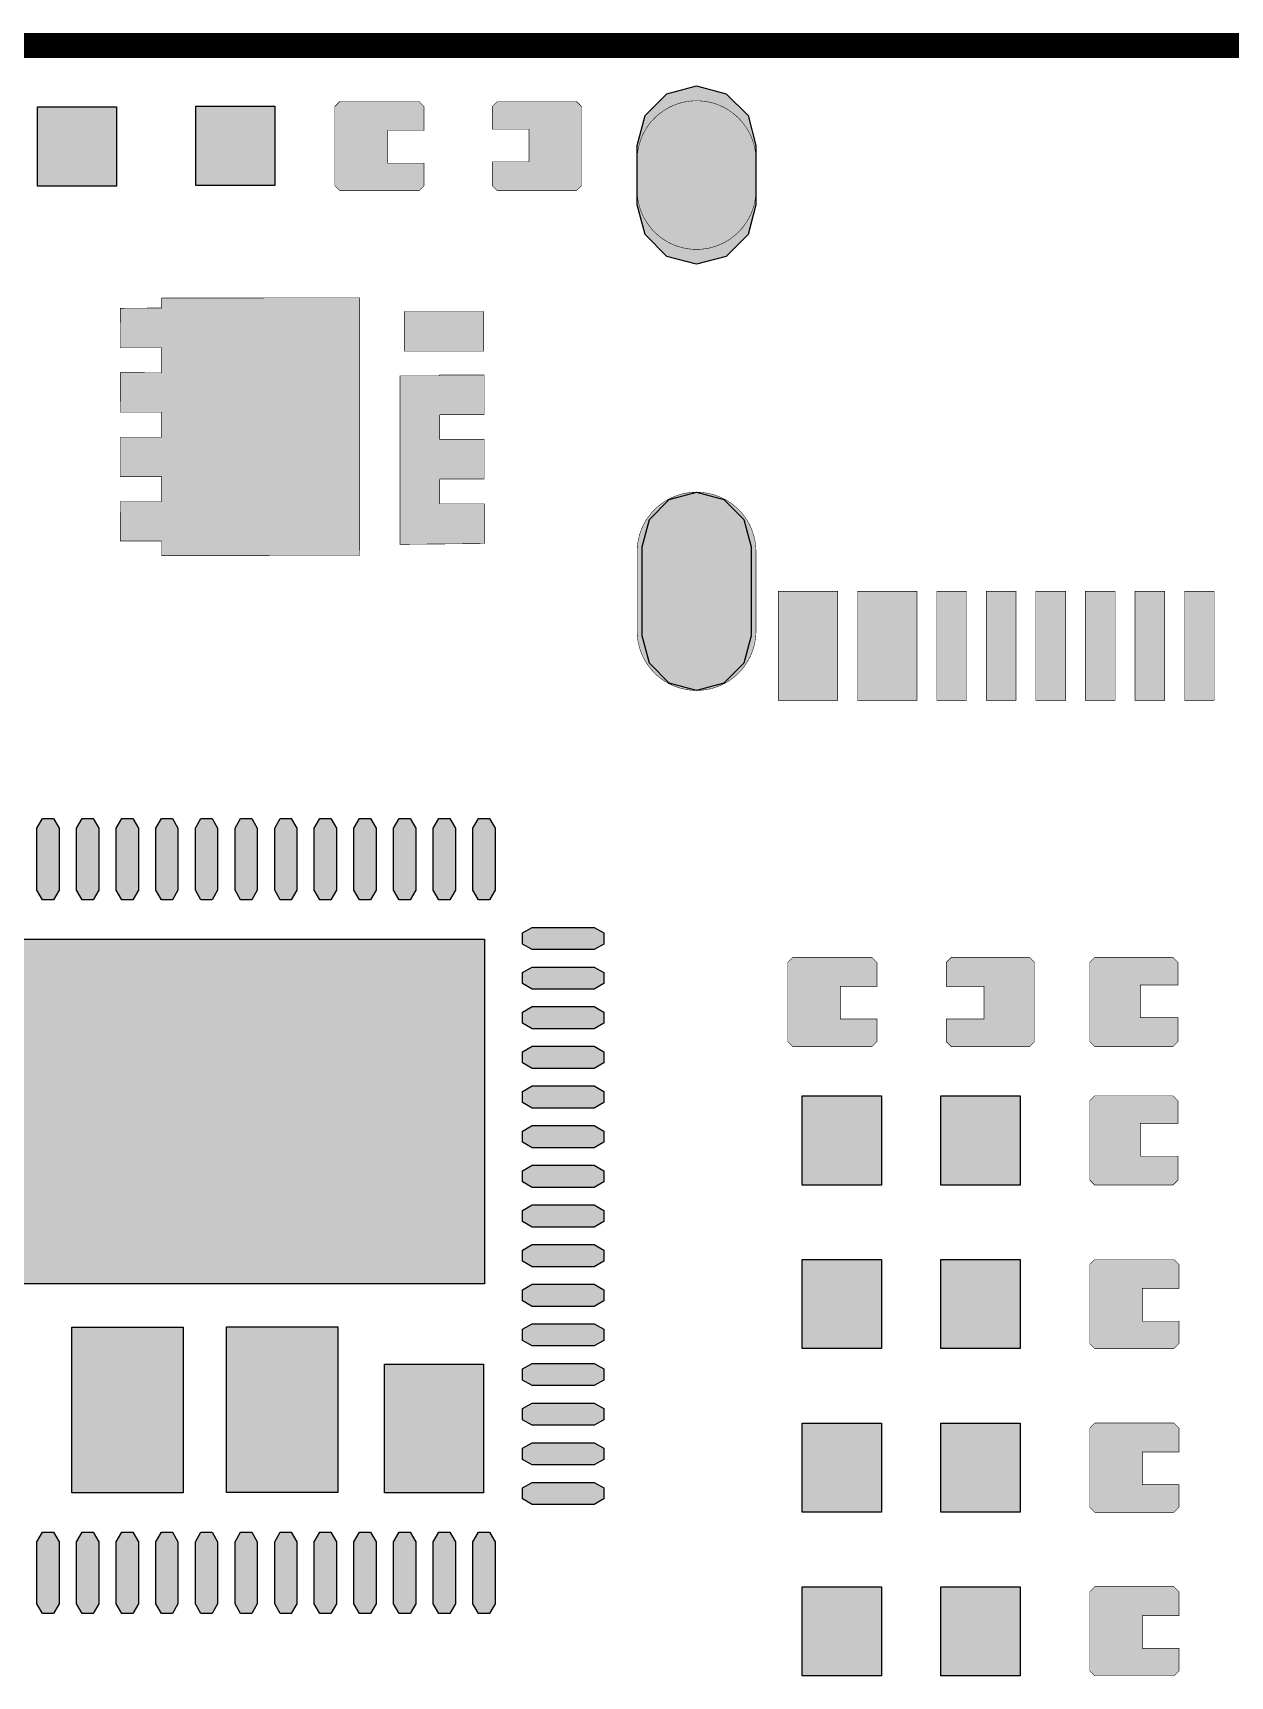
# Model space of a CAD drawing. Header units: millimetres. Extents: x -0.1 to 60.1, y -0.1 to 30.1.
# Drawn here: x 11.84 to 23.92, y 13.55 to 30.13 of the extents above; entities that cross this region are included whole.
import ezdxf

# ---------------------------------------------------------------- set-up
doc = ezdxf.new("R2010")
doc.units = ezdxf.units.MM
doc.header["$MEASUREMENT"] = 0
doc.layers.add('Board-Outline-Layer', color=7, linetype='Continuous', true_color=0xff00ff)
doc.layers.add('Top-Paste-Mask-Layer', color=7, linetype='Continuous', true_color=0x808080)

msp = doc.modelspace()

# ---------------------------------------------------------------- hatches: boundary and pattern name
at = {"layer": 'Top-Paste-Mask-Layer'}
for points in [[(17.935, 28.992), (18.015, 29.292), (18.235, 29.512), (18.535, 29.592), (18.835, 29.512), (19.055, 29.292), (19.135, 28.992), (19.135, 28.392), (19.055, 28.092), (18.835, 27.872), (18.535, 27.792), (18.235, 27.872), (18.015, 28.092), (17.935, 28.392)], [(12.682, 28.581), (11.882, 28.581), (11.882, 29.381), (12.682, 29.381)], [(14.28, 28.587), (13.48, 28.587), (13.48, 29.387), (14.28, 29.387)], [(14.934, 28.534), (15.734, 28.534), (15.784, 28.584), (15.784, 28.812), (15.414, 28.812), (15.414, 29.142), (15.784, 29.142), (15.784, 29.384), (15.734, 29.434), (14.934, 29.434), (14.884, 29.384), (14.884, 28.584)], [(14.934, 28.534), (15.734, 28.534), (15.784, 28.584), (15.784, 28.812), (15.414, 28.812), (15.414, 29.142), (15.784, 29.142), (15.784, 29.384), (15.734, 29.434), (14.934, 29.434), (14.884, 29.384), (14.884, 28.584)], [(17.324, 29.434), (16.524, 29.434), (16.474, 29.384), (16.474, 29.156), (16.844, 29.156), (16.844, 28.826), (16.474, 28.826), (16.474, 28.584), (16.524, 28.534), (17.324, 28.534), (17.374, 28.584), (17.374, 29.384)], [(17.324, 29.434), (16.524, 29.434), (16.474, 29.384), (16.474, 29.156), (16.844, 29.156), (16.844, 28.826), (16.474, 28.826), (16.474, 28.584), (16.524, 28.534), (17.324, 28.534), (17.374, 28.584), (17.374, 29.384)], [(18.55, 27.942), (18.58, 27.944), (18.61, 27.947), (18.639, 27.951), (18.669, 27.957), (18.698, 27.965), (18.726, 27.973), (18.754, 27.984), (18.782, 27.995), (18.809, 28.008), (18.835, 28.022), (18.861, 28.038), (18.885, 28.055), (18.909, 28.073), (18.932, 28.092), (18.954, 28.113), (18.975, 28.134), (18.995, 28.156), (19.013, 28.18), (19.031, 28.204), (19.047, 28.229), (19.062, 28.255), (19.076, 28.282), (19.088, 28.309), (19.099, 28.337), (19.108, 28.365), (19.117, 28.394), (19.123, 28.423), (19.128, 28.453), (19.132, 28.482), (19.134, 28.512), (19.135, 28.542), (19.135, 28.842), (19.134, 28.872), (19.132, 28.902), (19.128, 28.932), (19.123, 28.961), (19.117, 28.99), (19.108, 29.019), (19.099, 29.047), (19.088, 29.075), (19.076, 29.102), (19.062, 29.129), (19.047, 29.155), (19.031, 29.18), (19.013, 29.204), (18.995, 29.228), (18.975, 29.25), (18.954, 29.272), (18.932, 29.292), (18.909, 29.311), (18.885, 29.329), (18.861, 29.346), (18.835, 29.362), (18.809, 29.376), (18.782, 29.389), (18.754, 29.401), (18.726, 29.411), (18.698, 29.42), (18.669, 29.427), (18.639, 29.433), (18.61, 29.437), (18.58, 29.44), (18.55, 29.442), (18.52, 29.442), (18.49, 29.44), (18.46, 29.437), (18.431, 29.433), (18.402, 29.427), (18.373, 29.42), (18.344, 29.411), (18.316, 29.401), (18.288, 29.389), (18.261, 29.376), (18.235, 29.362), (18.21, 29.346), (18.185, 29.329), (18.161, 29.311), (18.138, 29.292), (18.116, 29.272), (18.095, 29.25), (18.075, 29.228), (18.057, 29.204), (18.039, 29.18), (18.023, 29.155), (18.008, 29.129), (17.994, 29.102), (17.982, 29.075), (17.971, 29.047), (17.962, 29.019), (17.954, 28.99), (17.947, 28.961), (17.942, 28.932), (17.938, 28.902), (17.936, 28.872), (17.935, 28.842), (17.935, 28.542), (17.936, 28.512), (17.938, 28.482), (17.942, 28.453), (17.947, 28.423), (17.954, 28.394), (17.962, 28.365), (17.971, 28.337), (17.982, 28.309), (17.994, 28.282), (18.008, 28.255), (18.023, 28.229), (18.039, 28.204), (18.057, 28.18), (18.075, 28.156), (18.095, 28.134), (18.116, 28.113), (18.138, 28.092), (18.161, 28.073), (18.185, 28.055), (18.21, 28.038), (18.235, 28.022), (18.261, 28.008), (18.288, 27.995), (18.316, 27.984), (18.344, 27.973), (18.373, 27.965), (18.402, 27.957), (18.431, 27.951), (18.46, 27.947), (18.49, 27.944), (18.52, 27.942)], [(18.55, 27.942), (18.58, 27.944), (18.61, 27.947), (18.639, 27.951), (18.669, 27.957), (18.698, 27.965), (18.726, 27.973), (18.754, 27.984), (18.782, 27.995), (18.809, 28.008), (18.835, 28.022), (18.861, 28.038), (18.885, 28.055), (18.909, 28.073), (18.932, 28.092), (18.954, 28.113), (18.975, 28.134), (18.995, 28.156), (19.013, 28.18), (19.031, 28.204), (19.047, 28.229), (19.062, 28.255), (19.076, 28.282), (19.088, 28.309), (19.099, 28.337), (19.108, 28.365), (19.117, 28.394), (19.123, 28.423), (19.128, 28.453), (19.132, 28.482), (19.134, 28.512), (19.135, 28.542), (19.135, 28.842), (19.134, 28.872), (19.132, 28.902), (19.128, 28.932), (19.123, 28.961), (19.117, 28.99), (19.108, 29.019), (19.099, 29.047), (19.088, 29.075), (19.076, 29.102), (19.062, 29.129), (19.047, 29.155), (19.031, 29.18), (19.013, 29.204), (18.995, 29.228), (18.975, 29.25), (18.954, 29.272), (18.932, 29.292), (18.909, 29.311), (18.885, 29.329), (18.861, 29.346), (18.835, 29.362), (18.809, 29.376), (18.782, 29.389), (18.754, 29.401), (18.726, 29.411), (18.698, 29.42), (18.669, 29.427), (18.639, 29.433), (18.61, 29.437), (18.58, 29.44), (18.55, 29.442), (18.52, 29.442), (18.49, 29.44), (18.46, 29.437), (18.431, 29.433), (18.402, 29.427), (18.373, 29.42), (18.344, 29.411), (18.316, 29.401), (18.288, 29.389), (18.261, 29.376), (18.235, 29.362), (18.21, 29.346), (18.185, 29.329), (18.161, 29.311), (18.138, 29.292), (18.116, 29.272), (18.095, 29.25), (18.075, 29.228), (18.057, 29.204), (18.039, 29.18), (18.023, 29.155), (18.008, 29.129), (17.994, 29.102), (17.982, 29.075), (17.971, 29.047), (17.962, 29.019), (17.954, 28.99), (17.947, 28.961), (17.942, 28.932), (17.938, 28.902), (17.936, 28.872), (17.935, 28.842), (17.935, 28.542), (17.936, 28.512), (17.938, 28.482), (17.942, 28.453), (17.947, 28.423), (17.954, 28.394), (17.962, 28.365), (17.971, 28.337), (17.982, 28.309), (17.994, 28.282), (18.008, 28.255), (18.023, 28.229), (18.039, 28.204), (18.057, 28.18), (18.075, 28.156), (18.095, 28.134), (18.116, 28.113), (18.138, 28.092), (18.161, 28.073), (18.185, 28.055), (18.21, 28.038), (18.235, 28.022), (18.261, 28.008), (18.288, 27.995), (18.316, 27.984), (18.344, 27.973), (18.373, 27.965), (18.402, 27.957), (18.431, 27.951), (18.46, 27.947), (18.49, 27.944), (18.52, 27.942)], [(15.136, 24.853), (13.135, 24.852), (13.135, 24.999), (12.719, 24.999), (12.718, 25.398), (13.136, 25.398), (13.136, 25.648), (12.717, 25.648), (12.718, 26.048), (13.136, 26.048), (13.136, 26.299), (12.718, 26.299), (12.719, 26.698), (13.136, 26.697), (13.136, 26.787), (13.137, 26.949), (12.717, 26.949), (12.719, 27.348), (13.137, 27.351), (13.136, 27.451), (15.134, 27.454), (15.135, 25.021)], [(15.136, 24.853), (13.135, 24.852), (13.135, 24.999), (12.719, 24.999), (12.718, 25.398), (13.136, 25.398), (13.136, 25.648), (12.717, 25.648), (12.718, 26.048), (13.136, 26.048), (13.136, 26.299), (12.718, 26.299), (12.719, 26.698), (13.136, 26.697), (13.136, 26.787), (13.137, 26.949), (12.717, 26.949), (12.719, 27.348), (13.137, 27.351), (13.136, 27.451), (15.134, 27.454), (15.135, 25.021)], [(15.585, 26.916), (16.385, 26.916), (16.386, 26.916), (16.386, 27.315), (16.386, 27.316), (15.585, 27.316), (15.585, 27.316)], [(15.585, 26.916), (16.385, 26.916), (16.386, 26.916), (16.386, 27.315), (16.386, 27.316), (15.585, 27.316), (15.585, 27.316)], [(16.393, 24.974), (16.393, 25.375), (16.392, 25.375), (15.943, 25.375), (15.943, 25.375), (15.943, 25.625), (15.942, 25.625), (16.392, 25.625), (16.392, 25.625), (16.392, 26.025), (16.392, 26.025), (15.943, 26.025), (15.943, 26.025), (15.943, 26.275), (15.942, 26.275), (16.392, 26.275), (16.392, 26.275), (16.392, 26.674), (16.392, 26.674), (15.943, 26.674), (15.943, 26.666), (15.543, 26.666), (15.542, 26.666), (15.542, 24.967), (15.542, 24.966)], [(16.393, 24.974), (16.393, 25.375), (16.392, 25.375), (15.943, 25.375), (15.943, 25.375), (15.943, 25.625), (15.942, 25.625), (16.392, 25.625), (16.392, 25.625), (16.392, 26.025), (16.392, 26.025), (15.943, 26.025), (15.943, 26.025), (15.943, 26.275), (15.942, 26.275), (16.392, 26.275), (16.392, 26.275), (16.392, 26.674), (16.392, 26.674), (15.943, 26.674), (15.943, 26.666), (15.543, 26.666), (15.542, 26.666), (15.542, 24.967), (15.542, 24.966)], [(18.49, 23.494), (18.52, 23.492), (18.55, 23.492), (18.58, 23.494), (18.61, 23.497), (18.639, 23.501), (18.669, 23.507), (18.698, 23.514), (18.726, 23.523), (18.754, 23.533), (18.782, 23.545), (18.809, 23.558), (18.835, 23.572), (18.861, 23.588), (18.885, 23.605), (18.909, 23.623), (18.932, 23.642), (18.954, 23.662), (18.975, 23.684), (18.995, 23.706), (19.013, 23.73), (19.031, 23.754), (19.047, 23.779), (19.062, 23.805), (19.076, 23.832), (19.088, 23.859), (19.099, 23.887), (19.108, 23.915), (19.117, 23.944), (19.123, 23.973), (19.128, 24.002), (19.132, 24.032), (19.134, 24.062), (19.135, 24.092), (19.135, 24.892), (19.134, 24.922), (19.132, 24.952), (19.128, 24.981), (19.123, 25.011), (19.117, 25.04), (19.108, 25.069), (19.099, 25.097), (19.088, 25.125), (19.076, 25.152), (19.062, 25.179), (19.047, 25.205), (19.031, 25.23), (19.013, 25.254), (18.995, 25.278), (18.975, 25.3), (18.954, 25.321), (18.932, 25.342), (18.909, 25.361), (18.885, 25.379), (18.861, 25.396), (18.835, 25.412), (18.809, 25.426), (18.782, 25.439), (18.754, 25.45), (18.726, 25.461), (18.698, 25.47), (18.669, 25.477), (18.639, 25.483), (18.61, 25.487), (18.58, 25.49), (18.55, 25.492), (18.52, 25.492), (18.49, 25.49), (18.46, 25.487), (18.431, 25.483), (18.402, 25.477), (18.373, 25.47), (18.344, 25.461), (18.316, 25.45), (18.288, 25.439), (18.261, 25.426), (18.235, 25.412), (18.21, 25.396), (18.185, 25.379), (18.161, 25.361), (18.138, 25.342), (18.116, 25.321), (18.095, 25.3), (18.075, 25.278), (18.057, 25.254), (18.039, 25.23), (18.023, 25.205), (18.008, 25.179), (17.994, 25.152), (17.982, 25.125), (17.971, 25.097), (17.962, 25.069), (17.954, 25.04), (17.947, 25.011), (17.942, 24.981), (17.938, 24.952), (17.936, 24.922), (17.935, 24.892), (17.935, 24.092), (17.936, 24.062), (17.938, 24.032), (17.942, 24.002), (17.947, 23.973), (17.954, 23.944), (17.962, 23.915), (17.971, 23.887), (17.982, 23.859), (17.994, 23.832), (18.008, 23.805), (18.023, 23.779), (18.039, 23.754), (18.057, 23.73), (18.075, 23.706), (18.095, 23.684), (18.116, 23.662), (18.138, 23.642), (18.161, 23.623), (18.185, 23.605), (18.21, 23.588), (18.235, 23.572), (18.261, 23.558), (18.288, 23.545), (18.316, 23.533), (18.344, 23.523), (18.373, 23.514), (18.402, 23.507), (18.431, 23.501), (18.46, 23.497)], [(18.49, 23.494), (18.52, 23.492), (18.55, 23.492), (18.58, 23.494), (18.61, 23.497), (18.639, 23.501), (18.669, 23.507), (18.698, 23.514), (18.726, 23.523), (18.754, 23.533), (18.782, 23.545), (18.809, 23.558), (18.835, 23.572), (18.861, 23.588), (18.885, 23.605), (18.909, 23.623), (18.932, 23.642), (18.954, 23.662), (18.975, 23.684), (18.995, 23.706), (19.013, 23.73), (19.031, 23.754), (19.047, 23.779), (19.062, 23.805), (19.076, 23.832), (19.088, 23.859), (19.099, 23.887), (19.108, 23.915), (19.117, 23.944), (19.123, 23.973), (19.128, 24.002), (19.132, 24.032), (19.134, 24.062), (19.135, 24.092), (19.135, 24.892), (19.134, 24.922), (19.132, 24.952), (19.128, 24.981), (19.123, 25.011), (19.117, 25.04), (19.108, 25.069), (19.099, 25.097), (19.088, 25.125), (19.076, 25.152), (19.062, 25.179), (19.047, 25.205), (19.031, 25.23), (19.013, 25.254), (18.995, 25.278), (18.975, 25.3), (18.954, 25.321), (18.932, 25.342), (18.909, 25.361), (18.885, 25.379), (18.861, 25.396), (18.835, 25.412), (18.809, 25.426), (18.782, 25.439), (18.754, 25.45), (18.726, 25.461), (18.698, 25.47), (18.669, 25.477), (18.639, 25.483), (18.61, 25.487), (18.58, 25.49), (18.55, 25.492), (18.52, 25.492), (18.49, 25.49), (18.46, 25.487), (18.431, 25.483), (18.402, 25.477), (18.373, 25.47), (18.344, 25.461), (18.316, 25.45), (18.288, 25.439), (18.261, 25.426), (18.235, 25.412), (18.21, 25.396), (18.185, 25.379), (18.161, 25.361), (18.138, 25.342), (18.116, 25.321), (18.095, 25.3), (18.075, 25.278), (18.057, 25.254), (18.039, 25.23), (18.023, 25.205), (18.008, 25.179), (17.994, 25.152), (17.982, 25.125), (17.971, 25.097), (17.962, 25.069), (17.954, 25.04), (17.947, 25.011), (17.942, 24.981), (17.938, 24.952), (17.936, 24.922), (17.935, 24.892), (17.935, 24.092), (17.936, 24.062), (17.938, 24.032), (17.942, 24.002), (17.947, 23.973), (17.954, 23.944), (17.962, 23.915), (17.971, 23.887), (17.982, 23.859), (17.994, 23.832), (18.008, 23.805), (18.023, 23.779), (18.039, 23.754), (18.057, 23.73), (18.075, 23.706), (18.095, 23.684), (18.116, 23.662), (18.138, 23.642), (18.161, 23.623), (18.185, 23.605), (18.21, 23.588), (18.235, 23.572), (18.261, 23.558), (18.288, 23.545), (18.316, 23.533), (18.344, 23.523), (18.373, 23.514), (18.402, 23.507), (18.431, 23.501), (18.46, 23.497)], [(17.985, 24.942), (18.059, 25.217), (18.26, 25.418), (18.535, 25.492), (18.81, 25.418), (19.011, 25.217), (19.085, 24.942), (19.085, 24.042), (19.011, 23.767), (18.81, 23.566), (18.535, 23.492), (18.26, 23.566), (18.059, 23.767), (17.985, 24.042)], [(19.36, 24.492), (19.36, 23.392), (19.96, 23.392), (19.96, 24.492)], [(19.36, 24.492), (19.36, 23.392), (19.96, 23.392), (19.96, 24.492)], [(20.76, 23.392), (20.76, 24.492), (20.16, 24.492), (20.16, 23.392)], [(20.76, 23.392), (20.76, 24.492), (20.16, 24.492), (20.16, 23.392)], [(21.26, 23.392), (21.26, 24.492), (20.96, 24.492), (20.96, 23.392)], [(21.26, 23.392), (21.26, 24.492), (20.96, 24.492), (20.96, 23.392)], [(21.46, 24.492), (21.46, 23.392), (21.76, 23.392), (21.76, 24.492)], [(21.46, 24.492), (21.46, 23.392), (21.76, 23.392), (21.76, 24.492)], [(21.96, 24.492), (21.96, 23.392), (22.26, 23.392), (22.26, 24.492)], [(21.96, 24.492), (21.96, 23.392), (22.26, 23.392), (22.26, 24.492)], [(22.46, 24.492), (22.46, 23.392), (22.76, 23.392), (22.76, 24.492)], [(22.46, 24.492), (22.46, 23.392), (22.76, 23.392), (22.76, 24.492)], [(22.96, 24.492), (22.96, 23.392), (23.26, 23.392), (23.26, 24.492)], [(22.96, 24.492), (22.96, 23.392), (23.26, 23.392), (23.26, 24.492)], [(23.46, 24.492), (23.46, 23.392), (23.76, 23.392), (23.76, 24.492)], [(23.46, 24.492), (23.46, 23.392), (23.76, 23.392), (23.76, 24.492)], [(12.101, 21.476), (12.045, 21.379), (11.933, 21.379), (11.877, 21.476), (11.877, 22.102), (11.933, 22.199), (12.045, 22.199), (12.101, 22.102)], [(12.501, 21.476), (12.445, 21.379), (12.333, 21.379), (12.277, 21.476), (12.277, 22.102), (12.333, 22.199), (12.445, 22.199), (12.501, 22.102)], [(12.901, 21.476), (12.845, 21.379), (12.733, 21.379), (12.677, 21.476), (12.677, 22.102), (12.733, 22.199), (12.845, 22.199), (12.901, 22.102)], [(13.301, 21.476), (13.245, 21.379), (13.133, 21.379), (13.077, 21.476), (13.077, 22.102), (13.133, 22.199), (13.245, 22.199), (13.301, 22.102)], [(13.701, 21.476), (13.645, 21.379), (13.533, 21.379), (13.477, 21.476), (13.477, 22.102), (13.533, 22.199), (13.645, 22.199), (13.701, 22.102)], [(14.101, 21.476), (14.045, 21.379), (13.933, 21.379), (13.877, 21.476), (13.877, 22.102), (13.933, 22.199), (14.045, 22.199), (14.101, 22.102)], [(14.501, 21.476), (14.445, 21.379), (14.333, 21.379), (14.277, 21.476), (14.277, 22.102), (14.333, 22.199), (14.445, 22.199), (14.501, 22.102)], [(14.901, 21.476), (14.845, 21.379), (14.733, 21.379), (14.677, 21.476), (14.677, 22.102), (14.733, 22.199), (14.845, 22.199), (14.901, 22.102)], [(15.301, 21.476), (15.245, 21.379), (15.133, 21.379), (15.077, 21.476), (15.077, 22.102), (15.133, 22.199), (15.245, 22.199), (15.301, 22.102)], [(15.701, 21.476), (15.645, 21.379), (15.533, 21.379), (15.477, 21.476), (15.477, 22.102), (15.533, 22.199), (15.645, 22.199), (15.701, 22.102)], [(16.101, 21.476), (16.045, 21.379), (15.933, 21.379), (15.877, 21.476), (15.877, 22.102), (15.933, 22.199), (16.045, 22.199), (16.101, 22.102)], [(16.501, 21.476), (16.445, 21.379), (16.333, 21.379), (16.277, 21.476), (16.277, 22.102), (16.333, 22.199), (16.445, 22.199), (16.501, 22.102)], [(16.876, 20.877), (16.779, 20.933), (16.779, 21.045), (16.876, 21.101), (17.502, 21.101), (17.599, 21.045), (17.599, 20.933), (17.502, 20.877)], [(10.796, 17.503), (10.796, 20.981), (16.396, 20.981), (16.396, 17.503)], [(19.506, 19.898), (20.306, 19.898), (20.356, 19.948), (20.356, 20.176), (19.986, 20.176), (19.986, 20.506), (20.356, 20.506), (20.356, 20.748), (20.306, 20.798), (19.506, 20.798), (19.456, 20.748), (19.456, 19.948)], [(19.506, 19.898), (20.306, 19.898), (20.356, 19.948), (20.356, 20.176), (19.986, 20.176), (19.986, 20.506), (20.356, 20.506), (20.356, 20.748), (20.306, 20.798), (19.506, 20.798), (19.456, 20.748), (19.456, 19.948)], [(21.056, 19.948), (21.056, 20.176), (21.436, 20.176), (21.436, 20.506), (21.056, 20.506), (21.056, 20.748), (21.106, 20.798), (21.896, 20.798), (21.946, 20.748), (21.946, 19.948), (21.896, 19.898), (21.106, 19.898)], [(21.056, 19.948), (21.056, 20.176), (21.436, 20.176), (21.436, 20.506), (21.056, 20.506), (21.056, 20.748), (21.106, 20.798), (21.896, 20.798), (21.946, 20.748), (21.946, 19.948), (21.896, 19.898), (21.106, 19.898)], [(23.394, 20.748), (23.394, 20.52), (23.014, 20.52), (23.014, 20.19), (23.394, 20.19), (23.394, 19.948), (23.344, 19.898), (22.554, 19.898), (22.504, 19.948), (22.504, 20.748), (22.554, 20.798), (23.344, 20.798)], [(23.394, 20.748), (23.394, 20.52), (23.014, 20.52), (23.014, 20.19), (23.394, 20.19), (23.394, 19.948), (23.344, 19.898), (22.554, 19.898), (22.504, 19.948), (22.504, 20.748), (22.554, 20.798), (23.344, 20.798)], [(16.876, 20.477), (16.779, 20.533), (16.779, 20.645), (16.876, 20.701), (17.502, 20.701), (17.599, 20.645), (17.599, 20.533), (17.502, 20.477)], [(16.876, 20.077), (16.779, 20.133), (16.779, 20.245), (16.876, 20.301), (17.502, 20.301), (17.599, 20.245), (17.599, 20.133), (17.502, 20.077)], [(16.876, 19.677), (16.779, 19.733), (16.779, 19.845), (16.876, 19.901), (17.502, 19.901), (17.599, 19.845), (17.599, 19.733), (17.502, 19.677)], [(16.876, 19.277), (16.779, 19.333), (16.779, 19.445), (16.876, 19.501), (17.502, 19.501), (17.599, 19.445), (17.599, 19.333), (17.502, 19.277)], [(20.401, 19.401), (20.401, 18.501), (19.601, 18.501), (19.601, 19.401)], [(21.801, 19.401), (21.801, 18.501), (21.001, 18.501), (21.001, 19.401)], [(23.394, 19.351), (23.394, 19.123), (23.014, 19.123), (23.014, 18.793), (23.394, 18.793), (23.394, 18.551), (23.344, 18.501), (22.554, 18.501), (22.504, 18.551), (22.504, 19.351), (22.554, 19.401), (23.344, 19.401)], [(23.394, 19.351), (23.394, 19.123), (23.014, 19.123), (23.014, 18.793), (23.394, 18.793), (23.394, 18.551), (23.344, 18.501), (22.554, 18.501), (22.504, 18.551), (22.504, 19.351), (22.554, 19.401), (23.344, 19.401)], [(16.876, 18.877), (16.779, 18.933), (16.779, 19.045), (16.876, 19.101), (17.502, 19.101), (17.599, 19.045), (17.599, 18.933), (17.502, 18.877)], [(16.876, 18.477), (16.779, 18.533), (16.779, 18.645), (16.876, 18.701), (17.502, 18.701), (17.599, 18.645), (17.599, 18.533), (17.502, 18.477)], [(16.876, 18.077), (16.779, 18.133), (16.779, 18.245), (16.876, 18.301), (17.502, 18.301), (17.599, 18.245), (17.599, 18.133), (17.502, 18.077)], [(16.876, 17.677), (16.779, 17.733), (16.779, 17.845), (16.876, 17.901), (17.502, 17.901), (17.599, 17.845), (17.599, 17.733), (17.502, 17.677)], [(20.401, 17.75), (20.401, 16.85), (19.601, 16.85), (19.601, 17.75)], [(21.801, 17.75), (21.801, 16.85), (21.001, 16.85), (21.001, 17.75)], [(22.554, 16.85), (23.354, 16.85), (23.404, 16.9), (23.404, 17.128), (23.034, 17.128), (23.034, 17.458), (23.404, 17.458), (23.404, 17.7), (23.354, 17.75), (22.554, 17.75), (22.504, 17.7), (22.504, 16.9)], [(22.554, 16.85), (23.354, 16.85), (23.404, 16.9), (23.404, 17.128), (23.034, 17.128), (23.034, 17.458), (23.404, 17.458), (23.404, 17.7), (23.354, 17.75), (22.554, 17.75), (22.504, 17.7), (22.504, 16.9)], [(16.876, 17.277), (16.779, 17.333), (16.779, 17.445), (16.876, 17.501), (17.502, 17.501), (17.599, 17.445), (17.599, 17.333), (17.502, 17.277)], [(16.876, 16.877), (16.779, 16.933), (16.779, 17.045), (16.876, 17.101), (17.502, 17.101), (17.599, 17.045), (17.599, 16.933), (17.502, 16.877)], [(12.23, 15.395), (12.23, 17.067), (13.355, 17.067), (13.355, 15.395)], [(13.791, 15.397), (13.791, 17.069), (14.916, 17.069), (14.916, 15.397)], [(15.384, 15.395), (15.384, 16.695), (16.384, 16.695), (16.384, 15.395)], [(16.876, 16.477), (16.779, 16.533), (16.779, 16.645), (16.876, 16.701), (17.502, 16.701), (17.599, 16.645), (17.599, 16.533), (17.502, 16.477)], [(16.876, 16.077), (16.779, 16.133), (16.779, 16.245), (16.876, 16.301), (17.502, 16.301), (17.599, 16.245), (17.599, 16.133), (17.502, 16.077)], [(20.401, 16.099), (20.401, 15.199), (19.601, 15.199), (19.601, 16.099)], [(21.801, 16.099), (21.801, 15.199), (21.001, 15.199), (21.001, 16.099)], [(22.554, 15.199), (23.354, 15.199), (23.404, 15.249), (23.404, 15.477), (23.034, 15.477), (23.034, 15.807), (23.404, 15.807), (23.404, 16.049), (23.354, 16.099), (22.554, 16.099), (22.504, 16.049), (22.504, 15.249)], [(22.554, 15.199), (23.354, 15.199), (23.404, 15.249), (23.404, 15.477), (23.034, 15.477), (23.034, 15.807), (23.404, 15.807), (23.404, 16.049), (23.354, 16.099), (22.554, 16.099), (22.504, 16.049), (22.504, 15.249)], [(16.876, 15.677), (16.779, 15.733), (16.779, 15.845), (16.876, 15.901), (17.502, 15.901), (17.599, 15.845), (17.599, 15.733), (17.502, 15.677)], [(16.876, 15.277), (16.779, 15.333), (16.779, 15.445), (16.876, 15.501), (17.502, 15.501), (17.599, 15.445), (17.599, 15.333), (17.502, 15.277)], [(12.101, 14.276), (12.045, 14.179), (11.933, 14.179), (11.877, 14.276), (11.877, 14.902), (11.933, 14.999), (12.045, 14.999), (12.101, 14.902)], [(12.501, 14.276), (12.445, 14.179), (12.333, 14.179), (12.277, 14.276), (12.277, 14.902), (12.333, 14.999), (12.445, 14.999), (12.501, 14.902)], [(12.901, 14.276), (12.845, 14.179), (12.733, 14.179), (12.677, 14.276), (12.677, 14.902), (12.733, 14.999), (12.845, 14.999), (12.901, 14.902)], [(13.301, 14.276), (13.245, 14.179), (13.133, 14.179), (13.077, 14.276), (13.077, 14.902), (13.133, 14.999), (13.245, 14.999), (13.301, 14.902)], [(13.701, 14.276), (13.645, 14.179), (13.533, 14.179), (13.477, 14.276), (13.477, 14.902), (13.533, 14.999), (13.645, 14.999), (13.701, 14.902)], [(14.101, 14.276), (14.045, 14.179), (13.933, 14.179), (13.877, 14.276), (13.877, 14.902), (13.933, 14.999), (14.045, 14.999), (14.101, 14.902)], [(14.501, 14.276), (14.445, 14.179), (14.333, 14.179), (14.277, 14.276), (14.277, 14.902), (14.333, 14.999), (14.445, 14.999), (14.501, 14.902)], [(14.901, 14.276), (14.845, 14.179), (14.733, 14.179), (14.677, 14.276), (14.677, 14.902), (14.733, 14.999), (14.845, 14.999), (14.901, 14.902)], [(15.301, 14.276), (15.245, 14.179), (15.133, 14.179), (15.077, 14.276), (15.077, 14.902), (15.133, 14.999), (15.245, 14.999), (15.301, 14.902)], [(15.701, 14.276), (15.645, 14.179), (15.533, 14.179), (15.477, 14.276), (15.477, 14.902), (15.533, 14.999), (15.645, 14.999), (15.701, 14.902)], [(16.101, 14.276), (16.045, 14.179), (15.933, 14.179), (15.877, 14.276), (15.877, 14.902), (15.933, 14.999), (16.045, 14.999), (16.101, 14.902)], [(16.501, 14.276), (16.445, 14.179), (16.333, 14.179), (16.277, 14.276), (16.277, 14.902), (16.333, 14.999), (16.445, 14.999), (16.501, 14.902)], [(19.601, 13.548), (19.601, 14.448), (20.401, 14.448), (20.401, 13.548)], [(21.001, 13.548), (21.001, 14.448), (21.801, 14.448), (21.801, 13.548)], [(22.554, 13.548), (23.354, 13.548), (23.404, 13.598), (23.404, 13.826), (23.034, 13.826), (23.034, 14.156), (23.404, 14.156), (23.404, 14.398), (23.354, 14.448), (22.554, 14.448), (22.504, 14.398), (22.504, 13.598)], [(22.554, 13.548), (23.354, 13.548), (23.404, 13.598), (23.404, 13.826), (23.034, 13.826), (23.034, 14.156), (23.404, 14.156), (23.404, 14.398), (23.354, 14.448), (22.554, 14.448), (22.504, 14.398), (22.504, 13.598)]]:
    msp.add_hatch(color=256, dxfattribs=at).paths.add_polyline_path(points)

# ---------------------------------------------------------------- linework, layer by layer
at = {"layer": 'Board-Outline-Layer', "const_width": 0.254}
msp.add_lwpolyline([(0, 30), (60, 30)], dxfattribs=at)
at = {"layer": 'Top-Paste-Mask-Layer'}
for points in [[(17.935, 28.992), (18.015, 29.292), (18.235, 29.512), (18.535, 29.592), (18.835, 29.512), (19.055, 29.292), (19.135, 28.992), (19.135, 28.392), (19.055, 28.092), (18.835, 27.872), (18.535, 27.792), (18.235, 27.872), (18.015, 28.092), (17.935, 28.392)], [(12.682, 28.581), (11.882, 28.581), (11.882, 29.381), (12.682, 29.381)], [(14.28, 28.587), (13.48, 28.587), (13.48, 29.387), (14.28, 29.387)], [(17.985, 24.942), (18.059, 25.217), (18.26, 25.418), (18.535, 25.492), (18.81, 25.418), (19.011, 25.217), (19.085, 24.942), (19.085, 24.042), (19.011, 23.767), (18.81, 23.566), (18.535, 23.492), (18.26, 23.566), (18.059, 23.767), (17.985, 24.042)], [(12.101, 21.476), (12.045, 21.379), (11.933, 21.379), (11.877, 21.476), (11.877, 22.102), (11.933, 22.199), (12.045, 22.199), (12.101, 22.102)], [(12.501, 21.476), (12.445, 21.379), (12.333, 21.379), (12.277, 21.476), (12.277, 22.102), (12.333, 22.199), (12.445, 22.199), (12.501, 22.102)], [(12.901, 21.476), (12.845, 21.379), (12.733, 21.379), (12.677, 21.476), (12.677, 22.102), (12.733, 22.199), (12.845, 22.199), (12.901, 22.102)], [(13.301, 21.476), (13.245, 21.379), (13.133, 21.379), (13.077, 21.476), (13.077, 22.102), (13.133, 22.199), (13.245, 22.199), (13.301, 22.102)], [(13.701, 21.476), (13.645, 21.379), (13.533, 21.379), (13.477, 21.476), (13.477, 22.102), (13.533, 22.199), (13.645, 22.199), (13.701, 22.102)], [(14.101, 21.476), (14.045, 21.379), (13.933, 21.379), (13.877, 21.476), (13.877, 22.102), (13.933, 22.199), (14.045, 22.199), (14.101, 22.102)], [(14.501, 21.476), (14.445, 21.379), (14.333, 21.379), (14.277, 21.476), (14.277, 22.102), (14.333, 22.199), (14.445, 22.199), (14.501, 22.102)], [(14.901, 21.476), (14.845, 21.379), (14.733, 21.379), (14.677, 21.476), (14.677, 22.102), (14.733, 22.199), (14.845, 22.199), (14.901, 22.102)], [(15.301, 21.476), (15.245, 21.379), (15.133, 21.379), (15.077, 21.476), (15.077, 22.102), (15.133, 22.199), (15.245, 22.199), (15.301, 22.102)], [(15.701, 21.476), (15.645, 21.379), (15.533, 21.379), (15.477, 21.476), (15.477, 22.102), (15.533, 22.199), (15.645, 22.199), (15.701, 22.102)], [(16.101, 21.476), (16.045, 21.379), (15.933, 21.379), (15.877, 21.476), (15.877, 22.102), (15.933, 22.199), (16.045, 22.199), (16.101, 22.102)], [(16.501, 21.476), (16.445, 21.379), (16.333, 21.379), (16.277, 21.476), (16.277, 22.102), (16.333, 22.199), (16.445, 22.199), (16.501, 22.102)], [(16.876, 20.877), (16.779, 20.933), (16.779, 21.045), (16.876, 21.101), (17.502, 21.101), (17.599, 21.045), (17.599, 20.933), (17.502, 20.877)], [(10.796, 17.503), (10.796, 20.981), (16.396, 20.981), (16.396, 17.503)], [(16.876, 20.477), (16.779, 20.533), (16.779, 20.645), (16.876, 20.701), (17.502, 20.701), (17.599, 20.645), (17.599, 20.533), (17.502, 20.477)], [(16.876, 20.077), (16.779, 20.133), (16.779, 20.245), (16.876, 20.301), (17.502, 20.301), (17.599, 20.245), (17.599, 20.133), (17.502, 20.077)], [(16.876, 19.677), (16.779, 19.733), (16.779, 19.845), (16.876, 19.901), (17.502, 19.901), (17.599, 19.845), (17.599, 19.733), (17.502, 19.677)], [(16.876, 19.277), (16.779, 19.333), (16.779, 19.445), (16.876, 19.501), (17.502, 19.501), (17.599, 19.445), (17.599, 19.333), (17.502, 19.277)], [(20.401, 19.401), (20.401, 18.501), (19.601, 18.501), (19.601, 19.401)], [(21.801, 19.401), (21.801, 18.501), (21.001, 18.501), (21.001, 19.401)], [(16.876, 18.877), (16.779, 18.933), (16.779, 19.045), (16.876, 19.101), (17.502, 19.101), (17.599, 19.045), (17.599, 18.933), (17.502, 18.877)], [(16.876, 18.477), (16.779, 18.533), (16.779, 18.645), (16.876, 18.701), (17.502, 18.701), (17.599, 18.645), (17.599, 18.533), (17.502, 18.477)], [(16.876, 18.077), (16.779, 18.133), (16.779, 18.245), (16.876, 18.301), (17.502, 18.301), (17.599, 18.245), (17.599, 18.133), (17.502, 18.077)], [(16.876, 17.677), (16.779, 17.733), (16.779, 17.845), (16.876, 17.901), (17.502, 17.901), (17.599, 17.845), (17.599, 17.733), (17.502, 17.677)], [(20.401, 17.75), (20.401, 16.85), (19.601, 16.85), (19.601, 17.75)], [(21.801, 17.75), (21.801, 16.85), (21.001, 16.85), (21.001, 17.75)], [(16.876, 17.277), (16.779, 17.333), (16.779, 17.445), (16.876, 17.501), (17.502, 17.501), (17.599, 17.445), (17.599, 17.333), (17.502, 17.277)], [(16.876, 16.877), (16.779, 16.933), (16.779, 17.045), (16.876, 17.101), (17.502, 17.101), (17.599, 17.045), (17.599, 16.933), (17.502, 16.877)], [(12.23, 15.395), (12.23, 17.067), (13.355, 17.067), (13.355, 15.395)], [(13.791, 15.397), (13.791, 17.069), (14.916, 17.069), (14.916, 15.397)], [(15.384, 15.395), (15.384, 16.695), (16.384, 16.695), (16.384, 15.395)], [(16.876, 16.477), (16.779, 16.533), (16.779, 16.645), (16.876, 16.701), (17.502, 16.701), (17.599, 16.645), (17.599, 16.533), (17.502, 16.477)], [(16.876, 16.077), (16.779, 16.133), (16.779, 16.245), (16.876, 16.301), (17.502, 16.301), (17.599, 16.245), (17.599, 16.133), (17.502, 16.077)], [(20.401, 16.099), (20.401, 15.199), (19.601, 15.199), (19.601, 16.099)], [(21.801, 16.099), (21.801, 15.199), (21.001, 15.199), (21.001, 16.099)], [(16.876, 15.677), (16.779, 15.733), (16.779, 15.845), (16.876, 15.901), (17.502, 15.901), (17.599, 15.845), (17.599, 15.733), (17.502, 15.677)], [(16.876, 15.277), (16.779, 15.333), (16.779, 15.445), (16.876, 15.501), (17.502, 15.501), (17.599, 15.445), (17.599, 15.333), (17.502, 15.277)], [(12.101, 14.276), (12.045, 14.179), (11.933, 14.179), (11.877, 14.276), (11.877, 14.902), (11.933, 14.999), (12.045, 14.999), (12.101, 14.902)], [(12.501, 14.276), (12.445, 14.179), (12.333, 14.179), (12.277, 14.276), (12.277, 14.902), (12.333, 14.999), (12.445, 14.999), (12.501, 14.902)], [(12.901, 14.276), (12.845, 14.179), (12.733, 14.179), (12.677, 14.276), (12.677, 14.902), (12.733, 14.999), (12.845, 14.999), (12.901, 14.902)], [(13.301, 14.276), (13.245, 14.179), (13.133, 14.179), (13.077, 14.276), (13.077, 14.902), (13.133, 14.999), (13.245, 14.999), (13.301, 14.902)], [(13.701, 14.276), (13.645, 14.179), (13.533, 14.179), (13.477, 14.276), (13.477, 14.902), (13.533, 14.999), (13.645, 14.999), (13.701, 14.902)], [(14.101, 14.276), (14.045, 14.179), (13.933, 14.179), (13.877, 14.276), (13.877, 14.902), (13.933, 14.999), (14.045, 14.999), (14.101, 14.902)], [(14.501, 14.276), (14.445, 14.179), (14.333, 14.179), (14.277, 14.276), (14.277, 14.902), (14.333, 14.999), (14.445, 14.999), (14.501, 14.902)], [(14.901, 14.276), (14.845, 14.179), (14.733, 14.179), (14.677, 14.276), (14.677, 14.902), (14.733, 14.999), (14.845, 14.999), (14.901, 14.902)], [(15.301, 14.276), (15.245, 14.179), (15.133, 14.179), (15.077, 14.276), (15.077, 14.902), (15.133, 14.999), (15.245, 14.999), (15.301, 14.902)], [(15.701, 14.276), (15.645, 14.179), (15.533, 14.179), (15.477, 14.276), (15.477, 14.902), (15.533, 14.999), (15.645, 14.999), (15.701, 14.902)], [(16.101, 14.276), (16.045, 14.179), (15.933, 14.179), (15.877, 14.276), (15.877, 14.902), (15.933, 14.999), (16.045, 14.999), (16.101, 14.902)], [(16.501, 14.276), (16.445, 14.179), (16.333, 14.179), (16.277, 14.276), (16.277, 14.902), (16.333, 14.999), (16.445, 14.999), (16.501, 14.902)], [(19.601, 13.548), (19.601, 14.448), (20.401, 14.448), (20.401, 13.548)], [(21.001, 13.548), (21.001, 14.448), (21.801, 14.448), (21.801, 13.548)]]:
    msp.add_lwpolyline(points, close=True, dxfattribs=at)
at = {"layer": 'Top-Paste-Mask-Layer', "const_width": 0.00508}
for points in [[(14.934, 28.534), (15.734, 28.534), (15.784, 28.584), (15.784, 28.812), (15.414, 28.812), (15.414, 29.142), (15.784, 29.142), (15.784, 29.384), (15.734, 29.434), (14.934, 29.434), (14.884, 29.384), (14.884, 28.584)], [(14.934, 28.534), (15.734, 28.534), (15.784, 28.584), (15.784, 28.812), (15.414, 28.812), (15.414, 29.142), (15.784, 29.142), (15.784, 29.384), (15.734, 29.434), (14.934, 29.434), (14.884, 29.384), (14.884, 28.584)], [(17.324, 29.434), (16.524, 29.434), (16.474, 29.384), (16.474, 29.156), (16.844, 29.156), (16.844, 28.826), (16.474, 28.826), (16.474, 28.584), (16.524, 28.534), (17.324, 28.534), (17.374, 28.584), (17.374, 29.384)], [(17.324, 29.434), (16.524, 29.434), (16.474, 29.384), (16.474, 29.156), (16.844, 29.156), (16.844, 28.826), (16.474, 28.826), (16.474, 28.584), (16.524, 28.534), (17.324, 28.534), (17.374, 28.584), (17.374, 29.384)], [(18.55, 27.942), (18.58, 27.944), (18.61, 27.947), (18.639, 27.951), (18.669, 27.957), (18.698, 27.965), (18.726, 27.973), (18.754, 27.984), (18.782, 27.995), (18.809, 28.008), (18.835, 28.022), (18.861, 28.038), (18.885, 28.055), (18.909, 28.073), (18.932, 28.092), (18.954, 28.113), (18.975, 28.134), (18.995, 28.156), (19.013, 28.18), (19.031, 28.204), (19.047, 28.229), (19.062, 28.255), (19.076, 28.282), (19.088, 28.309), (19.099, 28.337), (19.108, 28.365), (19.117, 28.394), (19.123, 28.423), (19.128, 28.453), (19.132, 28.482), (19.134, 28.512), (19.135, 28.542), (19.135, 28.842), (19.134, 28.872), (19.132, 28.902), (19.128, 28.932), (19.123, 28.961), (19.117, 28.99), (19.108, 29.019), (19.099, 29.047), (19.088, 29.075), (19.076, 29.102), (19.062, 29.129), (19.047, 29.155), (19.031, 29.18), (19.013, 29.204), (18.995, 29.228), (18.975, 29.25), (18.954, 29.272), (18.932, 29.292), (18.909, 29.311), (18.885, 29.329), (18.861, 29.346), (18.835, 29.362), (18.809, 29.376), (18.782, 29.389), (18.754, 29.401), (18.726, 29.411), (18.698, 29.42), (18.669, 29.427), (18.639, 29.433), (18.61, 29.437), (18.58, 29.44), (18.55, 29.442), (18.52, 29.442), (18.49, 29.44), (18.46, 29.437), (18.431, 29.433), (18.402, 29.427), (18.373, 29.42), (18.344, 29.411), (18.316, 29.401), (18.288, 29.389), (18.261, 29.376), (18.235, 29.362), (18.21, 29.346), (18.185, 29.329), (18.161, 29.311), (18.138, 29.292), (18.116, 29.272), (18.095, 29.25), (18.075, 29.228), (18.057, 29.204), (18.039, 29.18), (18.023, 29.155), (18.008, 29.129), (17.994, 29.102), (17.982, 29.075), (17.971, 29.047), (17.962, 29.019), (17.954, 28.99), (17.947, 28.961), (17.942, 28.932), (17.938, 28.902), (17.936, 28.872), (17.935, 28.842), (17.935, 28.542), (17.936, 28.512), (17.938, 28.482), (17.942, 28.453), (17.947, 28.423), (17.954, 28.394), (17.962, 28.365), (17.971, 28.337), (17.982, 28.309), (17.994, 28.282), (18.008, 28.255), (18.023, 28.229), (18.039, 28.204), (18.057, 28.18), (18.075, 28.156), (18.095, 28.134), (18.116, 28.113), (18.138, 28.092), (18.161, 28.073), (18.185, 28.055), (18.21, 28.038), (18.235, 28.022), (18.261, 28.008), (18.288, 27.995), (18.316, 27.984), (18.344, 27.973), (18.373, 27.965), (18.402, 27.957), (18.431, 27.951), (18.46, 27.947), (18.49, 27.944), (18.52, 27.942)], [(18.55, 27.942), (18.58, 27.944), (18.61, 27.947), (18.639, 27.951), (18.669, 27.957), (18.698, 27.965), (18.726, 27.973), (18.754, 27.984), (18.782, 27.995), (18.809, 28.008), (18.835, 28.022), (18.861, 28.038), (18.885, 28.055), (18.909, 28.073), (18.932, 28.092), (18.954, 28.113), (18.975, 28.134), (18.995, 28.156), (19.013, 28.18), (19.031, 28.204), (19.047, 28.229), (19.062, 28.255), (19.076, 28.282), (19.088, 28.309), (19.099, 28.337), (19.108, 28.365), (19.117, 28.394), (19.123, 28.423), (19.128, 28.453), (19.132, 28.482), (19.134, 28.512), (19.135, 28.542), (19.135, 28.842), (19.134, 28.872), (19.132, 28.902), (19.128, 28.932), (19.123, 28.961), (19.117, 28.99), (19.108, 29.019), (19.099, 29.047), (19.088, 29.075), (19.076, 29.102), (19.062, 29.129), (19.047, 29.155), (19.031, 29.18), (19.013, 29.204), (18.995, 29.228), (18.975, 29.25), (18.954, 29.272), (18.932, 29.292), (18.909, 29.311), (18.885, 29.329), (18.861, 29.346), (18.835, 29.362), (18.809, 29.376), (18.782, 29.389), (18.754, 29.401), (18.726, 29.411), (18.698, 29.42), (18.669, 29.427), (18.639, 29.433), (18.61, 29.437), (18.58, 29.44), (18.55, 29.442), (18.52, 29.442), (18.49, 29.44), (18.46, 29.437), (18.431, 29.433), (18.402, 29.427), (18.373, 29.42), (18.344, 29.411), (18.316, 29.401), (18.288, 29.389), (18.261, 29.376), (18.235, 29.362), (18.21, 29.346), (18.185, 29.329), (18.161, 29.311), (18.138, 29.292), (18.116, 29.272), (18.095, 29.25), (18.075, 29.228), (18.057, 29.204), (18.039, 29.18), (18.023, 29.155), (18.008, 29.129), (17.994, 29.102), (17.982, 29.075), (17.971, 29.047), (17.962, 29.019), (17.954, 28.99), (17.947, 28.961), (17.942, 28.932), (17.938, 28.902), (17.936, 28.872), (17.935, 28.842), (17.935, 28.542), (17.936, 28.512), (17.938, 28.482), (17.942, 28.453), (17.947, 28.423), (17.954, 28.394), (17.962, 28.365), (17.971, 28.337), (17.982, 28.309), (17.994, 28.282), (18.008, 28.255), (18.023, 28.229), (18.039, 28.204), (18.057, 28.18), (18.075, 28.156), (18.095, 28.134), (18.116, 28.113), (18.138, 28.092), (18.161, 28.073), (18.185, 28.055), (18.21, 28.038), (18.235, 28.022), (18.261, 28.008), (18.288, 27.995), (18.316, 27.984), (18.344, 27.973), (18.373, 27.965), (18.402, 27.957), (18.431, 27.951), (18.46, 27.947), (18.49, 27.944), (18.52, 27.942)], [(15.136, 24.853), (13.135, 24.852), (13.135, 24.999), (12.719, 24.999), (12.718, 25.398), (13.136, 25.398), (13.136, 25.648), (12.717, 25.648), (12.718, 26.048), (13.136, 26.048), (13.136, 26.299), (12.718, 26.299), (12.719, 26.698), (13.136, 26.697), (13.136, 26.787), (13.137, 26.949), (12.717, 26.949), (12.719, 27.348), (13.137, 27.351), (13.136, 27.451), (15.134, 27.454), (15.135, 25.021)], [(15.136, 24.853), (13.135, 24.852), (13.135, 24.999), (12.719, 24.999), (12.718, 25.398), (13.136, 25.398), (13.136, 25.648), (12.717, 25.648), (12.718, 26.048), (13.136, 26.048), (13.136, 26.299), (12.718, 26.299), (12.719, 26.698), (13.136, 26.697), (13.136, 26.787), (13.137, 26.949), (12.717, 26.949), (12.719, 27.348), (13.137, 27.351), (13.136, 27.451), (15.134, 27.454), (15.135, 25.021)], [(15.585, 26.916), (16.385, 26.916), (16.386, 26.916), (16.386, 27.315), (16.386, 27.316), (15.585, 27.316), (15.585, 27.316)], [(15.585, 26.916), (16.385, 26.916), (16.386, 26.916), (16.386, 27.315), (16.386, 27.316), (15.585, 27.316), (15.585, 27.316)], [(16.393, 24.974), (16.393, 25.375), (16.392, 25.375), (15.943, 25.375), (15.943, 25.375), (15.943, 25.625), (15.942, 25.625), (16.392, 25.625), (16.392, 25.625), (16.392, 26.025), (16.392, 26.025), (15.943, 26.025), (15.943, 26.025), (15.943, 26.275), (15.942, 26.275), (16.392, 26.275), (16.392, 26.275), (16.392, 26.674), (16.392, 26.674), (15.943, 26.674), (15.943, 26.666), (15.543, 26.666), (15.542, 26.666), (15.542, 24.967), (15.542, 24.966)], [(16.393, 24.974), (16.393, 25.375), (16.392, 25.375), (15.943, 25.375), (15.943, 25.375), (15.943, 25.625), (15.942, 25.625), (16.392, 25.625), (16.392, 25.625), (16.392, 26.025), (16.392, 26.025), (15.943, 26.025), (15.943, 26.025), (15.943, 26.275), (15.942, 26.275), (16.392, 26.275), (16.392, 26.275), (16.392, 26.674), (16.392, 26.674), (15.943, 26.674), (15.943, 26.666), (15.543, 26.666), (15.542, 26.666), (15.542, 24.967), (15.542, 24.966)], [(18.49, 23.494), (18.52, 23.492), (18.55, 23.492), (18.58, 23.494), (18.61, 23.497), (18.639, 23.501), (18.669, 23.507), (18.698, 23.514), (18.726, 23.523), (18.754, 23.533), (18.782, 23.545), (18.809, 23.558), (18.835, 23.572), (18.861, 23.588), (18.885, 23.605), (18.909, 23.623), (18.932, 23.642), (18.954, 23.662), (18.975, 23.684), (18.995, 23.706), (19.013, 23.73), (19.031, 23.754), (19.047, 23.779), (19.062, 23.805), (19.076, 23.832), (19.088, 23.859), (19.099, 23.887), (19.108, 23.915), (19.117, 23.944), (19.123, 23.973), (19.128, 24.002), (19.132, 24.032), (19.134, 24.062), (19.135, 24.092), (19.135, 24.892), (19.134, 24.922), (19.132, 24.952), (19.128, 24.981), (19.123, 25.011), (19.117, 25.04), (19.108, 25.069), (19.099, 25.097), (19.088, 25.125), (19.076, 25.152), (19.062, 25.179), (19.047, 25.205), (19.031, 25.23), (19.013, 25.254), (18.995, 25.278), (18.975, 25.3), (18.954, 25.321), (18.932, 25.342), (18.909, 25.361), (18.885, 25.379), (18.861, 25.396), (18.835, 25.412), (18.809, 25.426), (18.782, 25.439), (18.754, 25.45), (18.726, 25.461), (18.698, 25.47), (18.669, 25.477), (18.639, 25.483), (18.61, 25.487), (18.58, 25.49), (18.55, 25.492), (18.52, 25.492), (18.49, 25.49), (18.46, 25.487), (18.431, 25.483), (18.402, 25.477), (18.373, 25.47), (18.344, 25.461), (18.316, 25.45), (18.288, 25.439), (18.261, 25.426), (18.235, 25.412), (18.21, 25.396), (18.185, 25.379), (18.161, 25.361), (18.138, 25.342), (18.116, 25.321), (18.095, 25.3), (18.075, 25.278), (18.057, 25.254), (18.039, 25.23), (18.023, 25.205), (18.008, 25.179), (17.994, 25.152), (17.982, 25.125), (17.971, 25.097), (17.962, 25.069), (17.954, 25.04), (17.947, 25.011), (17.942, 24.981), (17.938, 24.952), (17.936, 24.922), (17.935, 24.892), (17.935, 24.092), (17.936, 24.062), (17.938, 24.032), (17.942, 24.002), (17.947, 23.973), (17.954, 23.944), (17.962, 23.915), (17.971, 23.887), (17.982, 23.859), (17.994, 23.832), (18.008, 23.805), (18.023, 23.779), (18.039, 23.754), (18.057, 23.73), (18.075, 23.706), (18.095, 23.684), (18.116, 23.662), (18.138, 23.642), (18.161, 23.623), (18.185, 23.605), (18.21, 23.588), (18.235, 23.572), (18.261, 23.558), (18.288, 23.545), (18.316, 23.533), (18.344, 23.523), (18.373, 23.514), (18.402, 23.507), (18.431, 23.501), (18.46, 23.497)], [(18.49, 23.494), (18.52, 23.492), (18.55, 23.492), (18.58, 23.494), (18.61, 23.497), (18.639, 23.501), (18.669, 23.507), (18.698, 23.514), (18.726, 23.523), (18.754, 23.533), (18.782, 23.545), (18.809, 23.558), (18.835, 23.572), (18.861, 23.588), (18.885, 23.605), (18.909, 23.623), (18.932, 23.642), (18.954, 23.662), (18.975, 23.684), (18.995, 23.706), (19.013, 23.73), (19.031, 23.754), (19.047, 23.779), (19.062, 23.805), (19.076, 23.832), (19.088, 23.859), (19.099, 23.887), (19.108, 23.915), (19.117, 23.944), (19.123, 23.973), (19.128, 24.002), (19.132, 24.032), (19.134, 24.062), (19.135, 24.092), (19.135, 24.892), (19.134, 24.922), (19.132, 24.952), (19.128, 24.981), (19.123, 25.011), (19.117, 25.04), (19.108, 25.069), (19.099, 25.097), (19.088, 25.125), (19.076, 25.152), (19.062, 25.179), (19.047, 25.205), (19.031, 25.23), (19.013, 25.254), (18.995, 25.278), (18.975, 25.3), (18.954, 25.321), (18.932, 25.342), (18.909, 25.361), (18.885, 25.379), (18.861, 25.396), (18.835, 25.412), (18.809, 25.426), (18.782, 25.439), (18.754, 25.45), (18.726, 25.461), (18.698, 25.47), (18.669, 25.477), (18.639, 25.483), (18.61, 25.487), (18.58, 25.49), (18.55, 25.492), (18.52, 25.492), (18.49, 25.49), (18.46, 25.487), (18.431, 25.483), (18.402, 25.477), (18.373, 25.47), (18.344, 25.461), (18.316, 25.45), (18.288, 25.439), (18.261, 25.426), (18.235, 25.412), (18.21, 25.396), (18.185, 25.379), (18.161, 25.361), (18.138, 25.342), (18.116, 25.321), (18.095, 25.3), (18.075, 25.278), (18.057, 25.254), (18.039, 25.23), (18.023, 25.205), (18.008, 25.179), (17.994, 25.152), (17.982, 25.125), (17.971, 25.097), (17.962, 25.069), (17.954, 25.04), (17.947, 25.011), (17.942, 24.981), (17.938, 24.952), (17.936, 24.922), (17.935, 24.892), (17.935, 24.092), (17.936, 24.062), (17.938, 24.032), (17.942, 24.002), (17.947, 23.973), (17.954, 23.944), (17.962, 23.915), (17.971, 23.887), (17.982, 23.859), (17.994, 23.832), (18.008, 23.805), (18.023, 23.779), (18.039, 23.754), (18.057, 23.73), (18.075, 23.706), (18.095, 23.684), (18.116, 23.662), (18.138, 23.642), (18.161, 23.623), (18.185, 23.605), (18.21, 23.588), (18.235, 23.572), (18.261, 23.558), (18.288, 23.545), (18.316, 23.533), (18.344, 23.523), (18.373, 23.514), (18.402, 23.507), (18.431, 23.501), (18.46, 23.497)], [(19.36, 24.492), (19.36, 23.392), (19.96, 23.392), (19.96, 24.492)], [(19.36, 24.492), (19.36, 23.392), (19.96, 23.392), (19.96, 24.492)], [(20.76, 23.392), (20.76, 24.492), (20.16, 24.492), (20.16, 23.392)], [(20.76, 23.392), (20.76, 24.492), (20.16, 24.492), (20.16, 23.392)], [(21.26, 23.392), (21.26, 24.492), (20.96, 24.492), (20.96, 23.392)], [(21.26, 23.392), (21.26, 24.492), (20.96, 24.492), (20.96, 23.392)], [(21.46, 24.492), (21.46, 23.392), (21.76, 23.392), (21.76, 24.492)], [(21.46, 24.492), (21.46, 23.392), (21.76, 23.392), (21.76, 24.492)], [(21.96, 24.492), (21.96, 23.392), (22.26, 23.392), (22.26, 24.492)], [(21.96, 24.492), (21.96, 23.392), (22.26, 23.392), (22.26, 24.492)], [(22.46, 24.492), (22.46, 23.392), (22.76, 23.392), (22.76, 24.492)], [(22.46, 24.492), (22.46, 23.392), (22.76, 23.392), (22.76, 24.492)], [(22.96, 24.492), (22.96, 23.392), (23.26, 23.392), (23.26, 24.492)], [(22.96, 24.492), (22.96, 23.392), (23.26, 23.392), (23.26, 24.492)], [(23.46, 24.492), (23.46, 23.392), (23.76, 23.392), (23.76, 24.492)], [(23.46, 24.492), (23.46, 23.392), (23.76, 23.392), (23.76, 24.492)], [(19.506, 19.898), (20.306, 19.898), (20.356, 19.948), (20.356, 20.176), (19.986, 20.176), (19.986, 20.506), (20.356, 20.506), (20.356, 20.748), (20.306, 20.798), (19.506, 20.798), (19.456, 20.748), (19.456, 19.948)], [(19.506, 19.898), (20.306, 19.898), (20.356, 19.948), (20.356, 20.176), (19.986, 20.176), (19.986, 20.506), (20.356, 20.506), (20.356, 20.748), (20.306, 20.798), (19.506, 20.798), (19.456, 20.748), (19.456, 19.948)], [(21.056, 19.948), (21.056, 20.176), (21.436, 20.176), (21.436, 20.506), (21.056, 20.506), (21.056, 20.748), (21.106, 20.798), (21.896, 20.798), (21.946, 20.748), (21.946, 19.948), (21.896, 19.898), (21.106, 19.898)], [(21.056, 19.948), (21.056, 20.176), (21.436, 20.176), (21.436, 20.506), (21.056, 20.506), (21.056, 20.748), (21.106, 20.798), (21.896, 20.798), (21.946, 20.748), (21.946, 19.948), (21.896, 19.898), (21.106, 19.898)], [(23.394, 20.748), (23.394, 20.52), (23.014, 20.52), (23.014, 20.19), (23.394, 20.19), (23.394, 19.948), (23.344, 19.898), (22.554, 19.898), (22.504, 19.948), (22.504, 20.748), (22.554, 20.798), (23.344, 20.798)], [(23.394, 20.748), (23.394, 20.52), (23.014, 20.52), (23.014, 20.19), (23.394, 20.19), (23.394, 19.948), (23.344, 19.898), (22.554, 19.898), (22.504, 19.948), (22.504, 20.748), (22.554, 20.798), (23.344, 20.798)], [(23.394, 19.351), (23.394, 19.123), (23.014, 19.123), (23.014, 18.793), (23.394, 18.793), (23.394, 18.551), (23.344, 18.501), (22.554, 18.501), (22.504, 18.551), (22.504, 19.351), (22.554, 19.401), (23.344, 19.401)], [(23.394, 19.351), (23.394, 19.123), (23.014, 19.123), (23.014, 18.793), (23.394, 18.793), (23.394, 18.551), (23.344, 18.501), (22.554, 18.501), (22.504, 18.551), (22.504, 19.351), (22.554, 19.401), (23.344, 19.401)], [(22.554, 16.85), (23.354, 16.85), (23.404, 16.9), (23.404, 17.128), (23.034, 17.128), (23.034, 17.458), (23.404, 17.458), (23.404, 17.7), (23.354, 17.75), (22.554, 17.75), (22.504, 17.7), (22.504, 16.9)], [(22.554, 16.85), (23.354, 16.85), (23.404, 16.9), (23.404, 17.128), (23.034, 17.128), (23.034, 17.458), (23.404, 17.458), (23.404, 17.7), (23.354, 17.75), (22.554, 17.75), (22.504, 17.7), (22.504, 16.9)], [(22.554, 15.199), (23.354, 15.199), (23.404, 15.249), (23.404, 15.477), (23.034, 15.477), (23.034, 15.807), (23.404, 15.807), (23.404, 16.049), (23.354, 16.099), (22.554, 16.099), (22.504, 16.049), (22.504, 15.249)], [(22.554, 15.199), (23.354, 15.199), (23.404, 15.249), (23.404, 15.477), (23.034, 15.477), (23.034, 15.807), (23.404, 15.807), (23.404, 16.049), (23.354, 16.099), (22.554, 16.099), (22.504, 16.049), (22.504, 15.249)], [(22.554, 13.548), (23.354, 13.548), (23.404, 13.598), (23.404, 13.826), (23.034, 13.826), (23.034, 14.156), (23.404, 14.156), (23.404, 14.398), (23.354, 14.448), (22.554, 14.448), (22.504, 14.398), (22.504, 13.598)], [(22.554, 13.548), (23.354, 13.548), (23.404, 13.598), (23.404, 13.826), (23.034, 13.826), (23.034, 14.156), (23.404, 14.156), (23.404, 14.398), (23.354, 14.448), (22.554, 14.448), (22.504, 14.398), (22.504, 13.598)]]:
    msp.add_lwpolyline(points, close=True, dxfattribs=at)

doc.saveas('drawing.dxf')
